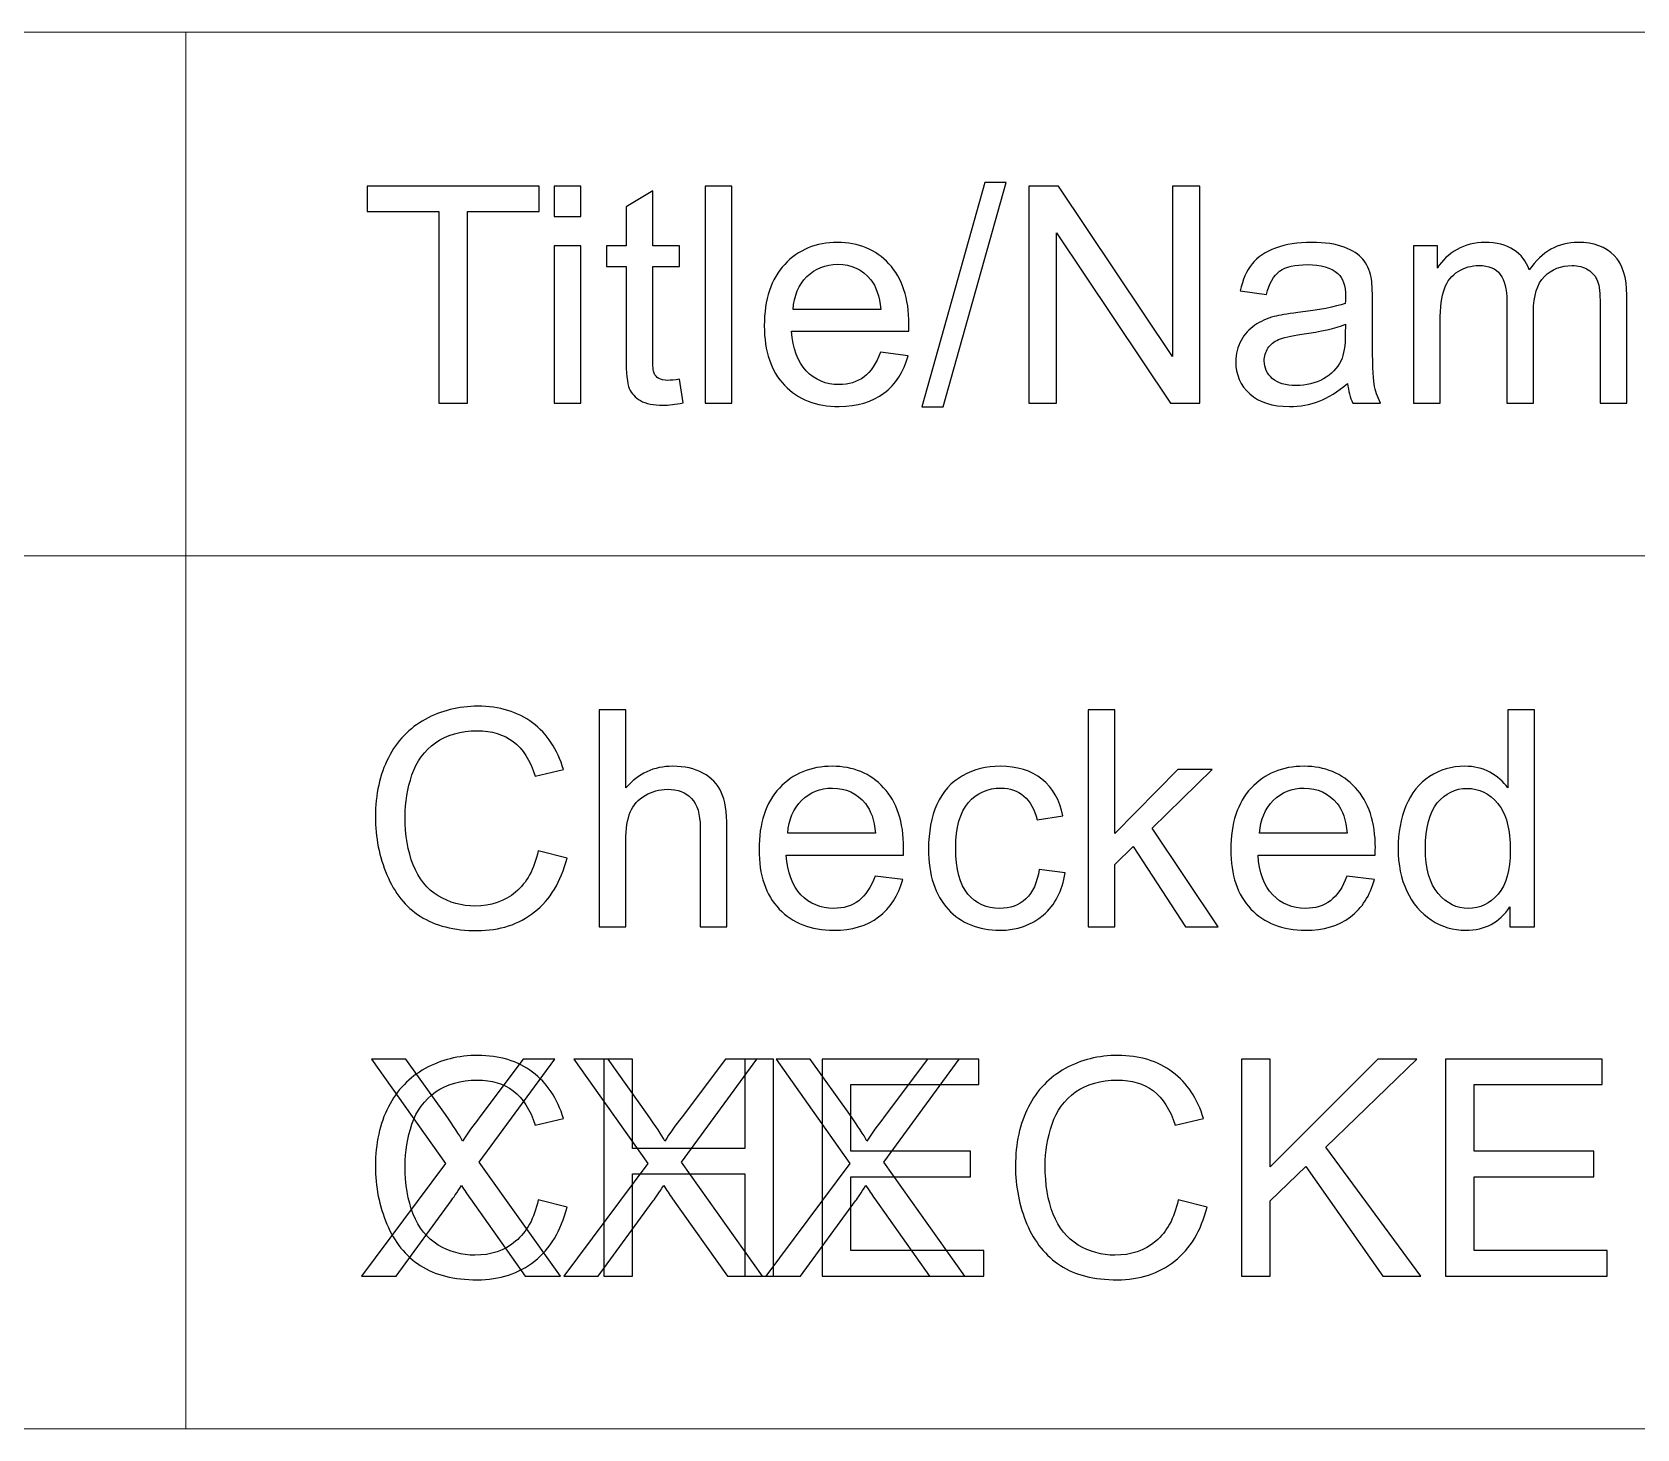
# Model space of a CAD drawing. Header units: centimetres. Extents: x -52 to 52, y -48 to 48.
# Drawn here: x 15.986 to 17.824, y -44.205 to -42.605 of the extents above; entities that cross this region are included whole.
import ezdxf

# ---------------------------------------------------------------- set-up
doc = ezdxf.new("R2010")
doc.units = ezdxf.units.CM
doc.header["$MEASUREMENT"] = 0
doc.layers.add('Title Block', color=7, linetype='Continuous')

msp = doc.modelspace()

# ---------------------------------------------------------------- linework, layer by layer
at = {"layer": 'Title Block', "lineweight": 9}
for points in [[(12.96203, -42.6054), (12.96203, -42.6054), (29.96203, -42.6054), (29.96203, -42.6054)], [(16.16203, -43.2054), (16.16203, -43.2054), (16.16203, -42.6054), (16.16203, -42.6054)], [(12.96203, -43.2054), (12.96203, -43.2054), (29.96203, -43.2054), (29.96203, -43.2054)], [(16.16203, -44.2054), (16.16203, -44.2054), (16.16203, -43.2054), (16.16203, -43.2054)], [(12.96203, -44.2054), (12.96203, -44.2054), (29.96203, -44.2054), (29.96203, -44.2054)]]:
    msp.add_open_spline(points, degree=3, dxfattribs=at)
at = {"layer": 'Title Block'}
for points, knots in [([(16.45196, -43.0304), (16.45196, -43.0304), (16.45196, -42.81096), (16.45196, -42.81096), (16.45196, -42.81096), (16.37002, -42.81096), (16.37002, -42.81096), (16.37002, -42.81096), (16.37002, -42.78179), (16.37002, -42.78179), (16.37002, -42.78179), (16.56689, -42.78179), (16.56689, -42.78179), (16.56689, -42.78179), (16.56689, -42.81096), (16.56689, -42.81096), (16.56689, -42.81096), (16.48495, -42.81096), (16.48495, -42.81096), (16.48495, -42.81096), (16.48495, -43.0304), (16.48495, -43.0304), (16.48495, -43.0304), (16.45196, -43.0304), (16.45196, -43.0304)], [0, 0, 0, 0, 0.125, 0.125, 0.125, 0.25, 0.25, 0.25, 0.375, 0.375, 0.375, 0.5, 0.5, 0.5, 0.625, 0.625, 0.625, 0.75, 0.75, 0.75, 0.875, 0.875, 0.875, 1, 1, 1, 1]), ([(16.58414, -42.81651), (16.58414, -42.81651), (16.58414, -42.78179), (16.58414, -42.78179), (16.58414, -42.78179), (16.61469, -42.78179), (16.61469, -42.78179), (16.61469, -42.78179), (16.61469, -42.81651), (16.61469, -42.81651), (16.61469, -42.81651), (16.58414, -42.81651), (16.58414, -42.81651)], [0, 0, 0, 0, 0.25, 0.25, 0.25, 0.5, 0.5, 0.5, 0.75, 0.75, 0.75, 1, 1, 1, 1]), ([(16.7276, -43.00314), (16.7276, -43.00314), (16.73176, -43.03011), (16.73176, -43.03011), (16.7232, -43.0319), (16.7155, -43.03283), (16.70879, -43.03283), (16.69773, -43.03283), (16.68917, -43.03109), (16.68304, -43.02756), (16.67696, -43.02403), (16.67268, -43.01946), (16.67019, -43.01373), (16.6677, -43.008), (16.66648, -42.99597), (16.66648, -42.97762), (16.66648, -42.97762), (16.66648, -42.8738), (16.66648, -42.8738), (16.66648, -42.8738), (16.64392, -42.8738), (16.64392, -42.8738), (16.64392, -42.8738), (16.64392, -42.85019), (16.64392, -42.85019), (16.64392, -42.85019), (16.66648, -42.85019), (16.66648, -42.85019), (16.66648, -42.85019), (16.66648, -42.80563), (16.66648, -42.80563), (16.66648, -42.80563), (16.69704, -42.78729), (16.69704, -42.78729), (16.69704, -42.78729), (16.69704, -42.85019), (16.69704, -42.85019), (16.69704, -42.85019), (16.7276, -42.85019), (16.7276, -42.85019), (16.7276, -42.85019), (16.7276, -42.8738), (16.7276, -42.8738), (16.7276, -42.8738), (16.69704, -42.8738), (16.69704, -42.8738), (16.69704, -42.8738), (16.69704, -42.97936), (16.69704, -42.97936), (16.69704, -42.9881), (16.69756, -42.99371), (16.69866, -42.9962), (16.6997, -42.99869), (16.70144, -43.00065), (16.70387, -43.00216), (16.7063, -43.00361), (16.70977, -43.00436), (16.71429, -43.00436), (16.71764, -43.00436), (16.7221, -43.00395), (16.7276, -43.00314)], [0, 0, 0, 0, 0.05, 0.05, 0.05, 0.1, 0.1, 0.1, 0.15, 0.15, 0.15, 0.2, 0.2, 0.2, 0.25, 0.25, 0.25, 0.3, 0.3, 0.3, 0.35, 0.35, 0.35, 0.4, 0.4, 0.4, 0.45, 0.45, 0.45, 0.5, 0.5, 0.5, 0.55, 0.55, 0.55, 0.6, 0.6, 0.6, 0.65, 0.65, 0.65, 0.7, 0.7, 0.7, 0.75, 0.75, 0.75, 0.8, 0.8, 0.8, 0.85, 0.85, 0.85, 0.9, 0.9, 0.9, 0.95, 0.95, 0.95, 1, 1, 1, 1]), ([(16.75705, -43.0304), (16.75705, -43.0304), (16.75705, -42.78179), (16.75705, -42.78179), (16.75705, -42.78179), (16.78761, -42.78179), (16.78761, -42.78179), (16.78761, -42.78179), (16.78761, -43.0304), (16.78761, -43.0304), (16.78761, -43.0304), (16.75705, -43.0304), (16.75705, -43.0304)], [0, 0, 0, 0, 0.25, 0.25, 0.25, 0.5, 0.5, 0.5, 0.75, 0.75, 0.75, 1, 1, 1, 1]), ([(17.00508, -43.03457), (17.00508, -43.03457), (17.0773, -42.77762), (17.0773, -42.77762), (17.0773, -42.77762), (17.1019, -42.77762), (17.1019, -42.77762), (17.1019, -42.77762), (17.02967, -43.03457), (17.02967, -43.03457), (17.02967, -43.03457), (17.00508, -43.03457), (17.00508, -43.03457)], [0, 0, 0, 0, 0.25, 0.25, 0.25, 0.5, 0.5, 0.5, 0.75, 0.75, 0.75, 1, 1, 1, 1]), ([(17.12794, -43.0304), (17.12794, -43.0304), (17.12794, -42.78179), (17.12794, -42.78179), (17.12794, -42.78179), (17.16173, -42.78179), (17.16173, -42.78179), (17.16173, -42.78179), (17.29217, -42.97693), (17.29217, -42.97693), (17.29217, -42.97693), (17.29217, -42.78179), (17.29217, -42.78179), (17.29217, -42.78179), (17.32377, -42.78179), (17.32377, -42.78179), (17.32377, -42.78179), (17.32377, -43.0304), (17.32377, -43.0304), (17.32377, -43.0304), (17.28997, -43.0304), (17.28997, -43.0304), (17.28997, -43.0304), (17.15954, -42.83526), (17.15954, -42.83526), (17.15954, -42.83526), (17.15954, -43.0304), (17.15954, -43.0304), (17.15954, -43.0304), (17.12794, -43.0304), (17.12794, -43.0304)], [0, 0, 0, 0, 0.1, 0.1, 0.1, 0.2, 0.2, 0.2, 0.3, 0.3, 0.3, 0.4, 0.4, 0.4, 0.5, 0.5, 0.5, 0.6, 0.6, 0.6, 0.7, 0.7, 0.7, 0.8, 0.8, 0.8, 0.9, 0.9, 0.9, 1, 1, 1, 1]), ([(16.9578, -42.97207), (16.9578, -42.97207), (16.9894, -42.97623), (16.9894, -42.97623), (16.98448, -42.99458), (16.97528, -43.00887), (16.96185, -43.019), (16.94843, -43.02913), (16.9313, -43.03422), (16.91041, -43.03422), (16.88413, -43.03422), (16.8633, -43.02612), (16.84791, -43.00991), (16.83251, -42.99377), (16.82482, -42.97103), (16.82482, -42.9418), (16.82482, -42.91159), (16.83257, -42.8881), (16.84814, -42.87143), (16.86371, -42.85471), (16.8839, -42.84637), (16.90873, -42.84637), (16.93274, -42.84637), (16.95236, -42.85453), (16.96758, -42.87091), (16.9828, -42.88729), (16.99044, -42.91032), (16.99044, -42.94001), (16.99044, -42.9418), (16.99038, -42.94452), (16.99027, -42.94811), (16.99027, -42.94811), (16.85607, -42.94811), (16.85607, -42.94811), (16.85722, -42.96784), (16.86278, -42.983), (16.87285, -42.99348), (16.88286, -43.00395), (16.89542, -43.00922), (16.91041, -43.00922), (16.92158, -43.00922), (16.93112, -43.00627), (16.93899, -43.00037), (16.94692, -42.99446), (16.95317, -42.98503), (16.9578, -42.97207)], [0, 0, 0, 0, 0.0666667, 0.0666667, 0.0666667, 0.1333333, 0.1333333, 0.1333333, 0.2, 0.2, 0.2, 0.2666667, 0.2666667, 0.2666667, 0.3333333, 0.3333333, 0.3333333, 0.4, 0.4, 0.4, 0.4666667, 0.4666667, 0.4666667, 0.5333333, 0.5333333, 0.5333333, 0.6, 0.6, 0.6, 0.6666667, 0.6666667, 0.6666667, 0.7333333, 0.7333333, 0.7333333, 0.8, 0.8, 0.8, 0.8666667, 0.8666667, 0.8666667, 0.9333333, 0.9333333, 0.9333333, 1, 1, 1, 1]), ([(17.49292, -43.00783), (17.48158, -43.01749), (17.47064, -43.02427), (17.46017, -43.02826), (17.4497, -43.03225), (17.43847, -43.03422), (17.42643, -43.03422), (17.40664, -43.03422), (17.39142, -43.02942), (17.38077, -43.01975), (17.37012, -43.01015), (17.3648, -42.99782), (17.3648, -42.98283), (17.3648, -42.97403), (17.36683, -42.96599), (17.37082, -42.9587), (17.37487, -42.95141), (17.38014, -42.94562), (17.38662, -42.94122), (17.39316, -42.93682), (17.40045, -42.93347), (17.40861, -42.93121), (17.41463, -42.92965), (17.42371, -42.92814), (17.43581, -42.92664), (17.46046, -42.92375), (17.47869, -42.92022), (17.49032, -42.91616), (17.49044, -42.912), (17.49049, -42.90934), (17.49049, -42.90824), (17.49049, -42.89585), (17.4876, -42.88711), (17.48181, -42.88202), (17.474, -42.87513), (17.46237, -42.87172), (17.44698, -42.87172), (17.43257, -42.87172), (17.42192, -42.87427), (17.41509, -42.8793), (17.4082, -42.88434), (17.40317, -42.89325), (17.39987, -42.9061), (17.39987, -42.9061), (17.37001, -42.90193), (17.37001, -42.90193), (17.37273, -42.88914), (17.37718, -42.87878), (17.38343, -42.87091), (17.38968, -42.86304), (17.39871, -42.85702), (17.41052, -42.85274), (17.42226, -42.84851), (17.43598, -42.84637), (17.45149, -42.84637), (17.46688, -42.84637), (17.47944, -42.84817), (17.4891, -42.85181), (17.49871, -42.85546), (17.50583, -42.85997), (17.51034, -42.86547), (17.51486, -42.87097), (17.51804, -42.87791), (17.51989, -42.8863), (17.52088, -42.89151), (17.5214, -42.90089), (17.5214, -42.91437), (17.5214, -42.91437), (17.5214, -42.95488), (17.5214, -42.95488), (17.5214, -42.98318), (17.52203, -43.00106), (17.52331, -43.00864), (17.52452, -43.01622), (17.52707, -43.02346), (17.53077, -43.0304), (17.53077, -43.0304), (17.49883, -43.0304), (17.49883, -43.0304), (17.49576, -43.02398), (17.49379, -43.01645), (17.49292, -43.00783)], [0, 0, 0, 0, 0.037037, 0.037037, 0.037037, 0.0740741, 0.0740741, 0.0740741, 0.1111111, 0.1111111, 0.1111111, 0.1481481, 0.1481481, 0.1481481, 0.1851852, 0.1851852, 0.1851852, 0.2222222, 0.2222222, 0.2222222, 0.2592593, 0.2592593, 0.2592593, 0.2962963, 0.2962963, 0.2962963, 0.3333333, 0.3333333, 0.3333333, 0.3703704, 0.3703704, 0.3703704, 0.4074074, 0.4074074, 0.4074074, 0.4444444, 0.4444444, 0.4444444, 0.4814815, 0.4814815, 0.4814815, 0.5185185, 0.5185185, 0.5185185, 0.5555556, 0.5555556, 0.5555556, 0.5925926, 0.5925926, 0.5925926, 0.6296296, 0.6296296, 0.6296296, 0.6666667, 0.6666667, 0.6666667, 0.7037037, 0.7037037, 0.7037037, 0.7407407, 0.7407407, 0.7407407, 0.7777778, 0.7777778, 0.7777778, 0.8148148, 0.8148148, 0.8148148, 0.8518519, 0.8518519, 0.8518519, 0.8888889, 0.8888889, 0.8888889, 0.9259259, 0.9259259, 0.9259259, 0.962963, 0.962963, 0.962963, 1, 1, 1, 1]), ([(17.56833, -43.0304), (17.56833, -43.0304), (17.56833, -42.85019), (17.56833, -42.85019), (17.56833, -42.85019), (17.59576, -42.85019), (17.59576, -42.85019), (17.59576, -42.85019), (17.59576, -42.87566), (17.59576, -42.87566), (17.60137, -42.86686), (17.60889, -42.85974), (17.61827, -42.85442), (17.62764, -42.84904), (17.63829, -42.84637), (17.65027, -42.84637), (17.66358, -42.84637), (17.67452, -42.84915), (17.68302, -42.85465), (17.69153, -42.8602), (17.69755, -42.8679), (17.70102, -42.87785), (17.71537, -42.85685), (17.73395, -42.84637), (17.75687, -42.84637), (17.77481, -42.84637), (17.78864, -42.85129), (17.79824, -42.86119), (17.80791, -42.87108), (17.81277, -42.8863), (17.81277, -42.90685), (17.81277, -42.90685), (17.81277, -43.0304), (17.81277, -43.0304), (17.81277, -43.0304), (17.78221, -43.0304), (17.78221, -43.0304), (17.78221, -43.0304), (17.78221, -42.91697), (17.78221, -42.91697), (17.78221, -42.90482), (17.78117, -42.89603), (17.7792, -42.89064), (17.77724, -42.88526), (17.77365, -42.88098), (17.76838, -42.87768), (17.76317, -42.87438), (17.75704, -42.87276), (17.75004, -42.87276), (17.73731, -42.87276), (17.72677, -42.87699), (17.71838, -42.88538), (17.70999, -42.89383), (17.70583, -42.90731), (17.70583, -42.92583), (17.70583, -42.92583), (17.70583, -43.0304), (17.70583, -43.0304), (17.70583, -43.0304), (17.67527, -43.0304), (17.67527, -43.0304), (17.67527, -43.0304), (17.67527, -42.91344), (17.67527, -42.91344), (17.67527, -42.8999), (17.67278, -42.88972), (17.66781, -42.88295), (17.66283, -42.87618), (17.65467, -42.87276), (17.64338, -42.87276), (17.63482, -42.87276), (17.62689, -42.87502), (17.6196, -42.87953), (17.61231, -42.88405), (17.60704, -42.89064), (17.60374, -42.89938), (17.6005, -42.90806), (17.59888, -42.92062), (17.59888, -42.937), (17.59888, -42.937), (17.59888, -43.0304), (17.59888, -43.0304), (17.59888, -43.0304), (17.56833, -43.0304), (17.56833, -43.0304)], [0, 0, 0, 0, 0.0357143, 0.0357143, 0.0357143, 0.0714286, 0.0714286, 0.0714286, 0.1071429, 0.1071429, 0.1071429, 0.1428571, 0.1428571, 0.1428571, 0.1785714, 0.1785714, 0.1785714, 0.2142857, 0.2142857, 0.2142857, 0.25, 0.25, 0.25, 0.2857143, 0.2857143, 0.2857143, 0.3214286, 0.3214286, 0.3214286, 0.3571429, 0.3571429, 0.3571429, 0.3928571, 0.3928571, 0.3928571, 0.4285714, 0.4285714, 0.4285714, 0.4642857, 0.4642857, 0.4642857, 0.5, 0.5, 0.5, 0.5357143, 0.5357143, 0.5357143, 0.5714286, 0.5714286, 0.5714286, 0.6071429, 0.6071429, 0.6071429, 0.6428571, 0.6428571, 0.6428571, 0.6785714, 0.6785714, 0.6785714, 0.7142857, 0.7142857, 0.7142857, 0.75, 0.75, 0.75, 0.7857143, 0.7857143, 0.7857143, 0.8214286, 0.8214286, 0.8214286, 0.8571429, 0.8571429, 0.8571429, 0.8928571, 0.8928571, 0.8928571, 0.9285714, 0.9285714, 0.9285714, 0.9642857, 0.9642857, 0.9642857, 1, 1, 1, 1]), ([(16.58414, -43.0304), (16.58414, -43.0304), (16.58414, -42.85019), (16.58414, -42.85019), (16.58414, -42.85019), (16.61469, -42.85019), (16.61469, -42.85019), (16.61469, -42.85019), (16.61469, -43.0304), (16.61469, -43.0304), (16.61469, -43.0304), (16.58414, -43.0304), (16.58414, -43.0304)], [0, 0, 0, 0, 0.25, 0.25, 0.25, 0.5, 0.5, 0.5, 0.75, 0.75, 0.75, 1, 1, 1, 1]), ([(16.8578, -42.92311), (16.8578, -42.92311), (16.95815, -42.92311), (16.95815, -42.92311), (16.95682, -42.90795), (16.95294, -42.8966), (16.94663, -42.88902), (16.93697, -42.87728), (16.92435, -42.87137), (16.9089, -42.87137), (16.8949, -42.87137), (16.88315, -42.87606), (16.8736, -42.88544), (16.86411, -42.89481), (16.85884, -42.90737), (16.8578, -42.92311)], [0, 0, 0, 0, 0.2, 0.2, 0.2, 0.4, 0.4, 0.4, 0.6, 0.6, 0.6, 0.8, 0.8, 0.8, 1, 1, 1, 1]), ([(17.49049, -42.94012), (17.47938, -42.94464), (17.46272, -42.94846), (17.44049, -42.95158), (17.42788, -42.95338), (17.41897, -42.9554), (17.41376, -42.95766), (17.40855, -42.95991), (17.40456, -42.96321), (17.40172, -42.9675), (17.39889, -42.97184), (17.39744, -42.97664), (17.39744, -42.98196), (17.39744, -42.99001), (17.40051, -42.99678), (17.4067, -43.00216), (17.41289, -43.00754), (17.42192, -43.01026), (17.43378, -43.01026), (17.44553, -43.01026), (17.456, -43.00771), (17.4652, -43.00256), (17.47435, -42.99747), (17.48112, -42.99047), (17.4854, -42.98162), (17.4887, -42.97473), (17.49032, -42.9646), (17.49032, -42.95123), (17.49032, -42.95123), (17.49049, -42.94012), (17.49049, -42.94012)], [0, 0, 0, 0, 0.1, 0.1, 0.1, 0.2, 0.2, 0.2, 0.3, 0.3, 0.3, 0.4, 0.4, 0.4, 0.5, 0.5, 0.5, 0.6, 0.6, 0.6, 0.7, 0.7, 0.7, 0.8, 0.8, 0.8, 0.9, 0.9, 0.9, 1, 1, 1, 1]), ([(16.56585, -43.54319), (16.56585, -43.54319), (16.59883, -43.55152), (16.59883, -43.55152), (16.59195, -43.57855), (16.57956, -43.59909), (16.56168, -43.61327), (16.5438, -43.62745), (16.52192, -43.63457), (16.49606, -43.63457), (16.46932, -43.63457), (16.44756, -43.62913), (16.43078, -43.61819), (16.414, -43.60731), (16.40127, -43.59151), (16.39253, -43.57085), (16.38379, -43.55013), (16.37939, -43.52797), (16.37939, -43.50424), (16.37939, -43.47838), (16.38431, -43.45581), (16.39421, -43.43654), (16.4041, -43.41726), (16.41816, -43.40262), (16.43639, -43.39261), (16.45462, -43.3826), (16.4747, -43.37762), (16.49658, -43.37762), (16.52146, -43.37762), (16.54235, -43.38393), (16.55925, -43.39661), (16.57621, -43.40928), (16.58801, -43.42704), (16.59467, -43.44996), (16.59467, -43.44996), (16.56238, -43.4576), (16.56238, -43.4576), (16.55665, -43.43954), (16.54826, -43.42635), (16.53732, -43.41813), (16.52638, -43.40986), (16.51261, -43.40575), (16.496, -43.40575), (16.47696, -43.40575), (16.46099, -43.41032), (16.4482, -43.41946), (16.43541, -43.42861), (16.42638, -43.44093), (16.42123, -43.45633), (16.41602, -43.47178), (16.41342, -43.48769), (16.41342, -43.50407), (16.41342, -43.52519), (16.41649, -43.54365), (16.42262, -43.55939), (16.42875, -43.57519), (16.4383, -43.58694), (16.45127, -43.59475), (16.46423, -43.60256), (16.47823, -43.60644), (16.49334, -43.60644), (16.51174, -43.60644), (16.52725, -43.60112), (16.53998, -43.59053), (16.55271, -43.57988), (16.56133, -43.56414), (16.56585, -43.54319)], [0, 0, 0, 0, 0.0454545, 0.0454545, 0.0454545, 0.0909091, 0.0909091, 0.0909091, 0.1363636, 0.1363636, 0.1363636, 0.1818182, 0.1818182, 0.1818182, 0.2272727, 0.2272727, 0.2272727, 0.2727273, 0.2727273, 0.2727273, 0.3181818, 0.3181818, 0.3181818, 0.3636364, 0.3636364, 0.3636364, 0.4090909, 0.4090909, 0.4090909, 0.4545455, 0.4545455, 0.4545455, 0.5, 0.5, 0.5, 0.5454545, 0.5454545, 0.5454545, 0.5909091, 0.5909091, 0.5909091, 0.6363636, 0.6363636, 0.6363636, 0.6818182, 0.6818182, 0.6818182, 0.7272727, 0.7272727, 0.7272727, 0.7727273, 0.7727273, 0.7727273, 0.8181818, 0.8181818, 0.8181818, 0.8636364, 0.8636364, 0.8636364, 0.9090909, 0.9090909, 0.9090909, 0.9545455, 0.9545455, 0.9545455, 1, 1, 1, 1]), ([(16.6357, -43.6304), (16.6357, -43.6304), (16.6357, -43.38179), (16.6357, -43.38179), (16.6357, -43.38179), (16.66625, -43.38179), (16.66625, -43.38179), (16.66625, -43.38179), (16.66625, -43.47126), (16.66625, -43.47126), (16.68043, -43.45465), (16.69831, -43.44637), (16.71996, -43.44637), (16.73321, -43.44637), (16.74472, -43.44898), (16.75456, -43.45424), (16.76434, -43.45951), (16.77134, -43.46674), (16.77557, -43.476), (16.77979, -43.48526), (16.78188, -43.49875), (16.78188, -43.51634), (16.78188, -43.51634), (16.78188, -43.6304), (16.78188, -43.6304), (16.78188, -43.6304), (16.75132, -43.6304), (16.75132, -43.6304), (16.75132, -43.6304), (16.75132, -43.51645), (16.75132, -43.51645), (16.75132, -43.50123), (16.74802, -43.49012), (16.74148, -43.48318), (16.73489, -43.47623), (16.72563, -43.47276), (16.71359, -43.47276), (16.70462, -43.47276), (16.69617, -43.47508), (16.68824, -43.47976), (16.68031, -43.48445), (16.6747, -43.49082), (16.67129, -43.49886), (16.66793, -43.50685), (16.66625, -43.5179), (16.66625, -43.53202), (16.66625, -43.53202), (16.66625, -43.6304), (16.66625, -43.6304), (16.66625, -43.6304), (16.6357, -43.6304), (16.6357, -43.6304)], [0, 0, 0, 0, 0.0588235, 0.0588235, 0.0588235, 0.1176471, 0.1176471, 0.1176471, 0.1764706, 0.1764706, 0.1764706, 0.2352941, 0.2352941, 0.2352941, 0.2941176, 0.2941176, 0.2941176, 0.3529412, 0.3529412, 0.3529412, 0.4117647, 0.4117647, 0.4117647, 0.4705882, 0.4705882, 0.4705882, 0.5294118, 0.5294118, 0.5294118, 0.5882353, 0.5882353, 0.5882353, 0.6470588, 0.6470588, 0.6470588, 0.7058824, 0.7058824, 0.7058824, 0.7647059, 0.7647059, 0.7647059, 0.8235294, 0.8235294, 0.8235294, 0.8823529, 0.8823529, 0.8823529, 0.9411765, 0.9411765, 0.9411765, 1, 1, 1, 1]), ([(17.19564, -43.6304), (17.19564, -43.6304), (17.19564, -43.38179), (17.19564, -43.38179), (17.19564, -43.38179), (17.2262, -43.38179), (17.2262, -43.38179), (17.2262, -43.38179), (17.2262, -43.5234), (17.2262, -43.5234), (17.2262, -43.5234), (17.29842, -43.45019), (17.29842, -43.45019), (17.29842, -43.45019), (17.33789, -43.45019), (17.33789, -43.45019), (17.33789, -43.45019), (17.26914, -43.51715), (17.26914, -43.51715), (17.26914, -43.51715), (17.34483, -43.6304), (17.34483, -43.6304), (17.34483, -43.6304), (17.30722, -43.6304), (17.30722, -43.6304), (17.30722, -43.6304), (17.24738, -43.53833), (17.24738, -43.53833), (17.24738, -43.53833), (17.2262, -43.55893), (17.2262, -43.55893), (17.2262, -43.55893), (17.2262, -43.6304), (17.2262, -43.6304), (17.2262, -43.6304), (17.19564, -43.6304), (17.19564, -43.6304)], [0, 0, 0, 0, 0.0833333, 0.0833333, 0.0833333, 0.1666667, 0.1666667, 0.1666667, 0.25, 0.25, 0.25, 0.3333333, 0.3333333, 0.3333333, 0.4166667, 0.4166667, 0.4166667, 0.5, 0.5, 0.5, 0.5833333, 0.5833333, 0.5833333, 0.6666667, 0.6666667, 0.6666667, 0.75, 0.75, 0.75, 0.8333333, 0.8333333, 0.8333333, 0.9166667, 0.9166667, 0.9166667, 1, 1, 1, 1]), ([(17.67857, -43.6304), (17.67857, -43.6304), (17.67857, -43.60754), (17.67857, -43.60754), (17.66716, -43.62531), (17.65038, -43.63422), (17.62822, -43.63422), (17.61387, -43.63422), (17.60067, -43.63028), (17.58869, -43.62236), (17.57666, -43.61449), (17.56734, -43.60343), (17.56068, -43.58931), (17.55409, -43.57513), (17.55079, -43.55887), (17.55079, -43.54047), (17.55079, -43.52253), (17.5538, -43.50627), (17.55976, -43.49163), (17.56578, -43.47704), (17.57475, -43.46582), (17.58673, -43.45806), (17.59865, -43.45025), (17.61207, -43.44637), (17.62683, -43.44637), (17.63771, -43.44637), (17.64737, -43.44869), (17.65582, -43.45326), (17.66427, -43.45783), (17.67116, -43.46385), (17.67648, -43.4712), (17.67648, -43.4712), (17.67648, -43.38179), (17.67648, -43.38179), (17.67648, -43.38179), (17.70704, -43.38179), (17.70704, -43.38179), (17.70704, -43.38179), (17.70704, -43.6304), (17.70704, -43.6304), (17.70704, -43.6304), (17.67857, -43.6304), (17.67857, -43.6304)], [0, 0, 0, 0, 0.0714286, 0.0714286, 0.0714286, 0.1428571, 0.1428571, 0.1428571, 0.2142857, 0.2142857, 0.2142857, 0.2857143, 0.2857143, 0.2857143, 0.3571429, 0.3571429, 0.3571429, 0.4285714, 0.4285714, 0.4285714, 0.5, 0.5, 0.5, 0.5714286, 0.5714286, 0.5714286, 0.6428571, 0.6428571, 0.6428571, 0.7142857, 0.7142857, 0.7142857, 0.7857143, 0.7857143, 0.7857143, 0.8571429, 0.8571429, 0.8571429, 0.9285714, 0.9285714, 0.9285714, 1, 1, 1, 1]), ([(16.95172, -43.57207), (16.95172, -43.57207), (16.98332, -43.57623), (16.98332, -43.57623), (16.9784, -43.59458), (16.9692, -43.60887), (16.95577, -43.619), (16.94235, -43.62913), (16.92522, -43.63422), (16.90433, -43.63422), (16.87805, -43.63422), (16.85722, -43.62612), (16.84183, -43.60991), (16.82643, -43.59377), (16.81874, -43.57103), (16.81874, -43.5418), (16.81874, -43.51159), (16.82649, -43.4881), (16.84206, -43.47143), (16.85763, -43.45471), (16.87782, -43.44637), (16.90265, -43.44637), (16.92666, -43.44637), (16.94628, -43.45453), (16.9615, -43.47091), (16.97672, -43.48729), (16.98436, -43.51032), (16.98436, -43.54001), (16.98436, -43.5418), (16.9843, -43.54452), (16.98419, -43.54811), (16.98419, -43.54811), (16.84999, -43.54811), (16.84999, -43.54811), (16.85114, -43.56784), (16.8567, -43.583), (16.86677, -43.59348), (16.87678, -43.60395), (16.88934, -43.60922), (16.90433, -43.60922), (16.9155, -43.60922), (16.92504, -43.60627), (16.93291, -43.60037), (16.94084, -43.59446), (16.94709, -43.58503), (16.95172, -43.57207)], [0, 0, 0, 0, 0.0666667, 0.0666667, 0.0666667, 0.1333333, 0.1333333, 0.1333333, 0.2, 0.2, 0.2, 0.2666667, 0.2666667, 0.2666667, 0.3333333, 0.3333333, 0.3333333, 0.4, 0.4, 0.4, 0.4666667, 0.4666667, 0.4666667, 0.5333333, 0.5333333, 0.5333333, 0.6, 0.6, 0.6, 0.6666667, 0.6666667, 0.6666667, 0.7333333, 0.7333333, 0.7333333, 0.8, 0.8, 0.8, 0.8666667, 0.8666667, 0.8666667, 0.9333333, 0.9333333, 0.9333333, 1, 1, 1, 1]), ([(17.13962, -43.56443), (17.13962, -43.56443), (17.16949, -43.56859), (17.16949, -43.56859), (17.16619, -43.58914), (17.15785, -43.60517), (17.14437, -43.6168), (17.13089, -43.62843), (17.11428, -43.63422), (17.09466, -43.63422), (17.07006, -43.63422), (17.05027, -43.62618), (17.03534, -43.61009), (17.02035, -43.594), (17.01289, -43.57097), (17.01289, -43.54099), (17.01289, -43.52155), (17.01613, -43.50459), (17.02255, -43.49001), (17.02898, -43.47548), (17.03876, -43.46454), (17.05195, -43.45731), (17.06509, -43.45002), (17.07938, -43.44637), (17.09489, -43.44637), (17.11439, -43.44637), (17.13042, -43.45129), (17.14281, -43.46119), (17.15525, -43.47108), (17.16324, -43.48515), (17.16671, -43.50332), (17.16671, -43.50332), (17.13719, -43.50783), (17.13719, -43.50783), (17.13436, -43.49574), (17.12938, -43.48665), (17.12215, -43.48052), (17.11497, -43.47444), (17.10629, -43.47137), (17.09611, -43.47137), (17.08071, -43.47137), (17.06821, -43.47687), (17.05855, -43.48787), (17.04894, -43.49892), (17.04414, -43.51628), (17.04414, -43.54012), (17.04414, -43.56431), (17.04877, -43.58185), (17.05803, -43.59278), (17.06734, -43.60372), (17.07944, -43.60922), (17.09431, -43.60922), (17.10635, -43.60922), (17.11636, -43.60557), (17.12435, -43.59822), (17.13239, -43.59093), (17.13748, -43.57965), (17.13962, -43.56443)], [0, 0, 0, 0, 0.0526316, 0.0526316, 0.0526316, 0.1052632, 0.1052632, 0.1052632, 0.1578947, 0.1578947, 0.1578947, 0.2105263, 0.2105263, 0.2105263, 0.2631579, 0.2631579, 0.2631579, 0.3157895, 0.3157895, 0.3157895, 0.3684211, 0.3684211, 0.3684211, 0.4210526, 0.4210526, 0.4210526, 0.4736842, 0.4736842, 0.4736842, 0.5263158, 0.5263158, 0.5263158, 0.5789474, 0.5789474, 0.5789474, 0.6315789, 0.6315789, 0.6315789, 0.6842105, 0.6842105, 0.6842105, 0.7368421, 0.7368421, 0.7368421, 0.7894737, 0.7894737, 0.7894737, 0.8421053, 0.8421053, 0.8421053, 0.8947368, 0.8947368, 0.8947368, 0.9473684, 0.9473684, 0.9473684, 1, 1, 1, 1]), ([(17.49205, -43.57207), (17.49205, -43.57207), (17.52365, -43.57623), (17.52365, -43.57623), (17.51873, -43.59458), (17.50953, -43.60887), (17.4961, -43.619), (17.48268, -43.62913), (17.46555, -43.63422), (17.44466, -43.63422), (17.41838, -43.63422), (17.39755, -43.62612), (17.38216, -43.60991), (17.36676, -43.59377), (17.35907, -43.57103), (17.35907, -43.5418), (17.35907, -43.51159), (17.36682, -43.4881), (17.38239, -43.47143), (17.39796, -43.45471), (17.41815, -43.44637), (17.44298, -43.44637), (17.46699, -43.44637), (17.48661, -43.45453), (17.50183, -43.47091), (17.51705, -43.48729), (17.52469, -43.51032), (17.52469, -43.54001), (17.52469, -43.5418), (17.52463, -43.54452), (17.52452, -43.54811), (17.52452, -43.54811), (17.39032, -43.54811), (17.39032, -43.54811), (17.39147, -43.56784), (17.39703, -43.583), (17.4071, -43.59348), (17.41711, -43.60395), (17.42967, -43.60922), (17.44466, -43.60922), (17.45583, -43.60922), (17.46537, -43.60627), (17.47324, -43.60037), (17.48117, -43.59446), (17.48742, -43.58503), (17.49205, -43.57207)], [0, 0, 0, 0, 0.0666667, 0.0666667, 0.0666667, 0.1333333, 0.1333333, 0.1333333, 0.2, 0.2, 0.2, 0.2666667, 0.2666667, 0.2666667, 0.3333333, 0.3333333, 0.3333333, 0.4, 0.4, 0.4, 0.4666667, 0.4666667, 0.4666667, 0.5333333, 0.5333333, 0.5333333, 0.6, 0.6, 0.6, 0.6666667, 0.6666667, 0.6666667, 0.7333333, 0.7333333, 0.7333333, 0.8, 0.8, 0.8, 0.8666667, 0.8666667, 0.8666667, 0.9333333, 0.9333333, 0.9333333, 1, 1, 1, 1]), ([(16.85172, -43.52311), (16.85172, -43.52311), (16.95207, -43.52311), (16.95207, -43.52311), (16.95074, -43.50795), (16.94686, -43.4966), (16.94055, -43.48902), (16.93089, -43.47728), (16.91827, -43.47137), (16.90282, -43.47137), (16.88882, -43.47137), (16.87707, -43.47606), (16.86752, -43.48544), (16.85803, -43.49481), (16.85276, -43.50737), (16.85172, -43.52311)], [0, 0, 0, 0, 0.2, 0.2, 0.2, 0.4, 0.4, 0.4, 0.6, 0.6, 0.6, 0.8, 0.8, 0.8, 1, 1, 1, 1]), ([(17.39205, -43.52311), (17.39205, -43.52311), (17.4924, -43.52311), (17.4924, -43.52311), (17.49107, -43.50795), (17.48719, -43.4966), (17.48088, -43.48902), (17.47122, -43.47728), (17.4586, -43.47137), (17.44315, -43.47137), (17.42915, -43.47137), (17.4174, -43.47606), (17.40785, -43.48544), (17.39836, -43.49481), (17.39309, -43.50737), (17.39205, -43.52311)], [0, 0, 0, 0, 0.2, 0.2, 0.2, 0.4, 0.4, 0.4, 0.6, 0.6, 0.6, 0.8, 0.8, 0.8, 1, 1, 1, 1]), ([(17.58204, -43.54053), (17.58204, -43.56356), (17.5869, -43.58075), (17.59668, -43.59215), (17.6064, -43.60355), (17.61792, -43.60922), (17.63117, -43.60922), (17.64454, -43.60922), (17.65588, -43.60378), (17.66526, -43.5929), (17.67457, -43.58202), (17.67926, -43.56541), (17.67926, -43.54307), (17.67926, -43.51854), (17.67451, -43.50048), (17.66497, -43.48897), (17.65548, -43.47745), (17.64373, -43.47172), (17.62978, -43.47172), (17.61618, -43.47172), (17.60484, -43.47722), (17.5957, -43.48827), (17.58661, -43.49932), (17.58204, -43.51674), (17.58204, -43.54053)], [0, 0, 0, 0, 0.125, 0.125, 0.125, 0.25, 0.25, 0.25, 0.375, 0.375, 0.375, 0.5, 0.5, 0.5, 0.625, 0.625, 0.625, 0.75, 0.75, 0.75, 0.875, 0.875, 0.875, 1, 1, 1, 1]), ([(16.36353, -44.0304), (16.36353, -44.0304), (16.4596, -43.90141), (16.4596, -43.90141), (16.4596, -43.90141), (16.37499, -43.78179), (16.37499, -43.78179), (16.37499, -43.78179), (16.41417, -43.78179), (16.41417, -43.78179), (16.41417, -43.78179), (16.45948, -43.84539), (16.45948, -43.84539), (16.46892, -43.85858), (16.47546, -43.86865), (16.47922, -43.87566), (16.48483, -43.86698), (16.49143, -43.85772), (16.49901, -43.84794), (16.49901, -43.84794), (16.54866, -43.78179), (16.54866, -43.78179), (16.54866, -43.78179), (16.58471, -43.78179), (16.58471, -43.78179), (16.58471, -43.78179), (16.49837, -43.89996), (16.49837, -43.89996), (16.49837, -43.89996), (16.59131, -44.0304), (16.59131, -44.0304), (16.59131, -44.0304), (16.55092, -44.0304), (16.55092, -44.0304), (16.55092, -44.0304), (16.48819, -43.94174), (16.48819, -43.94174), (16.4846, -43.93671), (16.48118, -43.93167), (16.478, -43.9267), (16.47245, -43.93503), (16.46851, -43.94088), (16.46608, -43.94417), (16.46608, -43.94417), (16.40306, -44.0304), (16.40306, -44.0304), (16.40306, -44.0304), (16.36353, -44.0304), (16.36353, -44.0304)], [0, 0, 0, 0, 0.0625, 0.0625, 0.0625, 0.125, 0.125, 0.125, 0.1875, 0.1875, 0.1875, 0.25, 0.25, 0.25, 0.3125, 0.3125, 0.3125, 0.375, 0.375, 0.375, 0.4375, 0.4375, 0.4375, 0.5, 0.5, 0.5, 0.5625, 0.5625, 0.5625, 0.625, 0.625, 0.625, 0.6875, 0.6875, 0.6875, 0.75, 0.75, 0.75, 0.8125, 0.8125, 0.8125, 0.875, 0.875, 0.875, 0.9375, 0.9375, 0.9375, 1, 1, 1, 1]), ([(16.56585, -43.94319), (16.56585, -43.94319), (16.59883, -43.95152), (16.59883, -43.95152), (16.59195, -43.97855), (16.57956, -43.99909), (16.56168, -44.01327), (16.5438, -44.02745), (16.52192, -44.03457), (16.49606, -44.03457), (16.46932, -44.03457), (16.44756, -44.02913), (16.43078, -44.01819), (16.414, -44.00731), (16.40127, -43.99151), (16.39253, -43.97085), (16.38379, -43.95013), (16.37939, -43.92797), (16.37939, -43.90424), (16.37939, -43.87838), (16.38431, -43.85581), (16.39421, -43.83654), (16.4041, -43.81726), (16.41816, -43.80262), (16.43639, -43.79261), (16.45462, -43.7826), (16.4747, -43.77762), (16.49658, -43.77762), (16.52146, -43.77762), (16.54235, -43.78393), (16.55925, -43.79661), (16.57621, -43.80928), (16.58801, -43.82704), (16.59467, -43.84996), (16.59467, -43.84996), (16.56238, -43.8576), (16.56238, -43.8576), (16.55665, -43.83954), (16.54826, -43.82635), (16.53732, -43.81813), (16.52638, -43.80986), (16.51261, -43.80575), (16.496, -43.80575), (16.47696, -43.80575), (16.46099, -43.81032), (16.4482, -43.81946), (16.43541, -43.82861), (16.42638, -43.84093), (16.42123, -43.85633), (16.41602, -43.87178), (16.41342, -43.88769), (16.41342, -43.90407), (16.41342, -43.92519), (16.41649, -43.94365), (16.42262, -43.95939), (16.42875, -43.97519), (16.4383, -43.98694), (16.45127, -43.99475), (16.46423, -44.00256), (16.47823, -44.00644), (16.49334, -44.00644), (16.51174, -44.00644), (16.52725, -44.00112), (16.53998, -43.99053), (16.55271, -43.97988), (16.56133, -43.96414), (16.56585, -43.94319)], [0, 0, 0, 0, 0.0454545, 0.0454545, 0.0454545, 0.0909091, 0.0909091, 0.0909091, 0.1363636, 0.1363636, 0.1363636, 0.1818182, 0.1818182, 0.1818182, 0.2272727, 0.2272727, 0.2272727, 0.2727273, 0.2727273, 0.2727273, 0.3181818, 0.3181818, 0.3181818, 0.3636364, 0.3636364, 0.3636364, 0.4090909, 0.4090909, 0.4090909, 0.4545455, 0.4545455, 0.4545455, 0.5, 0.5, 0.5, 0.5454545, 0.5454545, 0.5454545, 0.5909091, 0.5909091, 0.5909091, 0.6363636, 0.6363636, 0.6363636, 0.6818182, 0.6818182, 0.6818182, 0.7272727, 0.7272727, 0.7272727, 0.7727273, 0.7727273, 0.7727273, 0.8181818, 0.8181818, 0.8181818, 0.8636364, 0.8636364, 0.8636364, 0.9090909, 0.9090909, 0.9090909, 0.9545455, 0.9545455, 0.9545455, 1, 1, 1, 1]), ([(16.59513, -44.0304), (16.59513, -44.0304), (16.6912, -43.90141), (16.6912, -43.90141), (16.6912, -43.90141), (16.60659, -43.78179), (16.60659, -43.78179), (16.60659, -43.78179), (16.64577, -43.78179), (16.64577, -43.78179), (16.64577, -43.78179), (16.69108, -43.84539), (16.69108, -43.84539), (16.70052, -43.85858), (16.70706, -43.86865), (16.71082, -43.87566), (16.71643, -43.86698), (16.72303, -43.85772), (16.73061, -43.84794), (16.73061, -43.84794), (16.78026, -43.78179), (16.78026, -43.78179), (16.78026, -43.78179), (16.81631, -43.78179), (16.81631, -43.78179), (16.81631, -43.78179), (16.72997, -43.89996), (16.72997, -43.89996), (16.72997, -43.89996), (16.82291, -44.0304), (16.82291, -44.0304), (16.82291, -44.0304), (16.78252, -44.0304), (16.78252, -44.0304), (16.78252, -44.0304), (16.71979, -43.94174), (16.71979, -43.94174), (16.7162, -43.93671), (16.71278, -43.93167), (16.7096, -43.9267), (16.70405, -43.93503), (16.70011, -43.94088), (16.69768, -43.94417), (16.69768, -43.94417), (16.63466, -44.0304), (16.63466, -44.0304), (16.63466, -44.0304), (16.59513, -44.0304), (16.59513, -44.0304)], [0, 0, 0, 0, 0.0625, 0.0625, 0.0625, 0.125, 0.125, 0.125, 0.1875, 0.1875, 0.1875, 0.25, 0.25, 0.25, 0.3125, 0.3125, 0.3125, 0.375, 0.375, 0.375, 0.4375, 0.4375, 0.4375, 0.5, 0.5, 0.5, 0.5625, 0.5625, 0.5625, 0.625, 0.625, 0.625, 0.6875, 0.6875, 0.6875, 0.75, 0.75, 0.75, 0.8125, 0.8125, 0.8125, 0.875, 0.875, 0.875, 0.9375, 0.9375, 0.9375, 1, 1, 1, 1]), ([(16.6409, -44.0304), (16.6409, -44.0304), (16.6409, -43.78179), (16.6409, -43.78179), (16.6409, -43.78179), (16.67389, -43.78179), (16.67389, -43.78179), (16.67389, -43.78179), (16.67389, -43.88422), (16.67389, -43.88422), (16.67389, -43.88422), (16.80236, -43.88422), (16.80236, -43.88422), (16.80236, -43.88422), (16.80236, -43.78179), (16.80236, -43.78179), (16.80236, -43.78179), (16.83535, -43.78179), (16.83535, -43.78179), (16.83535, -43.78179), (16.83535, -44.0304), (16.83535, -44.0304), (16.83535, -44.0304), (16.80236, -44.0304), (16.80236, -44.0304), (16.80236, -44.0304), (16.80236, -43.91339), (16.80236, -43.91339), (16.80236, -43.91339), (16.67389, -43.91339), (16.67389, -43.91339), (16.67389, -43.91339), (16.67389, -44.0304), (16.67389, -44.0304), (16.67389, -44.0304), (16.6409, -44.0304), (16.6409, -44.0304)], [0, 0, 0, 0, 0.0833333, 0.0833333, 0.0833333, 0.1666667, 0.1666667, 0.1666667, 0.25, 0.25, 0.25, 0.3333333, 0.3333333, 0.3333333, 0.4166667, 0.4166667, 0.4166667, 0.5, 0.5, 0.5, 0.5833333, 0.5833333, 0.5833333, 0.6666667, 0.6666667, 0.6666667, 0.75, 0.75, 0.75, 0.8333333, 0.8333333, 0.8333333, 0.9166667, 0.9166667, 0.9166667, 1, 1, 1, 1]), ([(16.82673, -44.0304), (16.82673, -44.0304), (16.9228, -43.90141), (16.9228, -43.90141), (16.9228, -43.90141), (16.83819, -43.78179), (16.83819, -43.78179), (16.83819, -43.78179), (16.87737, -43.78179), (16.87737, -43.78179), (16.87737, -43.78179), (16.92268, -43.84539), (16.92268, -43.84539), (16.93212, -43.85858), (16.93866, -43.86865), (16.94242, -43.87566), (16.94803, -43.86698), (16.95463, -43.85772), (16.96221, -43.84794), (16.96221, -43.84794), (17.01186, -43.78179), (17.01186, -43.78179), (17.01186, -43.78179), (17.04791, -43.78179), (17.04791, -43.78179), (17.04791, -43.78179), (16.96157, -43.89996), (16.96157, -43.89996), (16.96157, -43.89996), (17.05451, -44.0304), (17.05451, -44.0304), (17.05451, -44.0304), (17.01412, -44.0304), (17.01412, -44.0304), (17.01412, -44.0304), (16.95139, -43.94174), (16.95139, -43.94174), (16.9478, -43.93671), (16.94438, -43.93167), (16.9412, -43.9267), (16.93565, -43.93503), (16.93171, -43.94088), (16.92928, -43.94417), (16.92928, -43.94417), (16.86626, -44.0304), (16.86626, -44.0304), (16.86626, -44.0304), (16.82673, -44.0304), (16.82673, -44.0304)], [0, 0, 0, 0, 0.0625, 0.0625, 0.0625, 0.125, 0.125, 0.125, 0.1875, 0.1875, 0.1875, 0.25, 0.25, 0.25, 0.3125, 0.3125, 0.3125, 0.375, 0.375, 0.375, 0.4375, 0.4375, 0.4375, 0.5, 0.5, 0.5, 0.5625, 0.5625, 0.5625, 0.625, 0.625, 0.625, 0.6875, 0.6875, 0.6875, 0.75, 0.75, 0.75, 0.8125, 0.8125, 0.8125, 0.875, 0.875, 0.875, 0.9375, 0.9375, 0.9375, 1, 1, 1, 1]), ([(16.89096, -44.0304), (16.89096, -44.0304), (16.89096, -43.78179), (16.89096, -43.78179), (16.89096, -43.78179), (17.07047, -43.78179), (17.07047, -43.78179), (17.07047, -43.78179), (17.07047, -43.81096), (17.07047, -43.81096), (17.07047, -43.81096), (16.92395, -43.81096), (16.92395, -43.81096), (16.92395, -43.81096), (16.92395, -43.88735), (16.92395, -43.88735), (16.92395, -43.88735), (17.0611, -43.88735), (17.0611, -43.88735), (17.0611, -43.88735), (17.0611, -43.91651), (17.0611, -43.91651), (17.0611, -43.91651), (16.92395, -43.91651), (16.92395, -43.91651), (16.92395, -43.91651), (16.92395, -44.00123), (16.92395, -44.00123), (16.92395, -44.00123), (17.07638, -44.00123), (17.07638, -44.00123), (17.07638, -44.00123), (17.07638, -44.0304), (17.07638, -44.0304), (17.07638, -44.0304), (16.89096, -44.0304), (16.89096, -44.0304)], [0, 0, 0, 0, 0.0833333, 0.0833333, 0.0833333, 0.1666667, 0.1666667, 0.1666667, 0.25, 0.25, 0.25, 0.3333333, 0.3333333, 0.3333333, 0.4166667, 0.4166667, 0.4166667, 0.5, 0.5, 0.5, 0.5833333, 0.5833333, 0.5833333, 0.6666667, 0.6666667, 0.6666667, 0.75, 0.75, 0.75, 0.8333333, 0.8333333, 0.8333333, 0.9166667, 0.9166667, 0.9166667, 1, 1, 1, 1]), ([(17.29895, -43.94319), (17.29895, -43.94319), (17.33193, -43.95152), (17.33193, -43.95152), (17.32505, -43.97855), (17.31266, -43.99909), (17.29478, -44.01327), (17.2769, -44.02745), (17.25502, -44.03457), (17.22916, -44.03457), (17.20242, -44.03457), (17.18066, -44.02913), (17.16388, -44.01819), (17.1471, -44.00731), (17.13437, -43.99151), (17.12563, -43.97085), (17.11689, -43.95013), (17.11249, -43.92797), (17.11249, -43.90424), (17.11249, -43.87838), (17.11741, -43.85581), (17.12731, -43.83654), (17.1372, -43.81726), (17.15126, -43.80262), (17.16949, -43.79261), (17.18772, -43.7826), (17.2078, -43.77762), (17.22968, -43.77762), (17.25456, -43.77762), (17.27545, -43.78393), (17.29235, -43.79661), (17.30931, -43.80928), (17.32111, -43.82704), (17.32777, -43.84996), (17.32777, -43.84996), (17.29548, -43.8576), (17.29548, -43.8576), (17.28975, -43.83954), (17.28136, -43.82635), (17.27042, -43.81813), (17.25948, -43.80986), (17.24571, -43.80575), (17.2291, -43.80575), (17.21006, -43.80575), (17.19409, -43.81032), (17.1813, -43.81946), (17.16851, -43.82861), (17.15948, -43.84093), (17.15433, -43.85633), (17.14912, -43.87178), (17.14652, -43.88769), (17.14652, -43.90407), (17.14652, -43.92519), (17.14959, -43.94365), (17.15572, -43.95939), (17.16185, -43.97519), (17.1714, -43.98694), (17.18437, -43.99475), (17.19733, -44.00256), (17.21133, -44.00644), (17.22644, -44.00644), (17.24484, -44.00644), (17.26035, -44.00112), (17.27308, -43.99053), (17.28581, -43.97988), (17.29443, -43.96414), (17.29895, -43.94319)], [0, 0, 0, 0, 0.0454545, 0.0454545, 0.0454545, 0.0909091, 0.0909091, 0.0909091, 0.1363636, 0.1363636, 0.1363636, 0.1818182, 0.1818182, 0.1818182, 0.2272727, 0.2272727, 0.2272727, 0.2727273, 0.2727273, 0.2727273, 0.3181818, 0.3181818, 0.3181818, 0.3636364, 0.3636364, 0.3636364, 0.4090909, 0.4090909, 0.4090909, 0.4545455, 0.4545455, 0.4545455, 0.5, 0.5, 0.5, 0.5454545, 0.5454545, 0.5454545, 0.5909091, 0.5909091, 0.5909091, 0.6363636, 0.6363636, 0.6363636, 0.6818182, 0.6818182, 0.6818182, 0.7272727, 0.7272727, 0.7272727, 0.7727273, 0.7727273, 0.7727273, 0.8181818, 0.8181818, 0.8181818, 0.8636364, 0.8636364, 0.8636364, 0.9090909, 0.9090909, 0.9090909, 0.9545455, 0.9545455, 0.9545455, 1, 1, 1, 1]), ([(17.37123, -44.0304), (17.37123, -44.0304), (17.37123, -43.78179), (17.37123, -43.78179), (17.37123, -43.78179), (17.40421, -43.78179), (17.40421, -43.78179), (17.40421, -43.78179), (17.40421, -43.90505), (17.40421, -43.90505), (17.40421, -43.90505), (17.52771, -43.78179), (17.52771, -43.78179), (17.52771, -43.78179), (17.57227, -43.78179), (17.57227, -43.78179), (17.57227, -43.78179), (17.46799, -43.8826), (17.46799, -43.8826), (17.46799, -43.8826), (17.57678, -44.0304), (17.57678, -44.0304), (17.57678, -44.0304), (17.53338, -44.0304), (17.53338, -44.0304), (17.53338, -44.0304), (17.4449, -43.90494), (17.4449, -43.90494), (17.4449, -43.90494), (17.40421, -43.94429), (17.40421, -43.94429), (17.40421, -43.94429), (17.40421, -44.0304), (17.40421, -44.0304), (17.40421, -44.0304), (17.37123, -44.0304), (17.37123, -44.0304)], [0, 0, 0, 0, 0.0833333, 0.0833333, 0.0833333, 0.1666667, 0.1666667, 0.1666667, 0.25, 0.25, 0.25, 0.3333333, 0.3333333, 0.3333333, 0.4166667, 0.4166667, 0.4166667, 0.5, 0.5, 0.5, 0.5833333, 0.5833333, 0.5833333, 0.6666667, 0.6666667, 0.6666667, 0.75, 0.75, 0.75, 0.8333333, 0.8333333, 0.8333333, 0.9166667, 0.9166667, 0.9166667, 1, 1, 1, 1]), ([(17.60491, -44.0304), (17.60491, -44.0304), (17.60491, -43.78179), (17.60491, -43.78179), (17.60491, -43.78179), (17.78442, -43.78179), (17.78442, -43.78179), (17.78442, -43.78179), (17.78442, -43.81096), (17.78442, -43.81096), (17.78442, -43.81096), (17.6379, -43.81096), (17.6379, -43.81096), (17.6379, -43.81096), (17.6379, -43.88735), (17.6379, -43.88735), (17.6379, -43.88735), (17.77505, -43.88735), (17.77505, -43.88735), (17.77505, -43.88735), (17.77505, -43.91651), (17.77505, -43.91651), (17.77505, -43.91651), (17.6379, -43.91651), (17.6379, -43.91651), (17.6379, -43.91651), (17.6379, -44.00123), (17.6379, -44.00123), (17.6379, -44.00123), (17.79033, -44.00123), (17.79033, -44.00123), (17.79033, -44.00123), (17.79033, -44.0304), (17.79033, -44.0304), (17.79033, -44.0304), (17.60491, -44.0304), (17.60491, -44.0304)], [0, 0, 0, 0, 0.0833333, 0.0833333, 0.0833333, 0.1666667, 0.1666667, 0.1666667, 0.25, 0.25, 0.25, 0.3333333, 0.3333333, 0.3333333, 0.4166667, 0.4166667, 0.4166667, 0.5, 0.5, 0.5, 0.5833333, 0.5833333, 0.5833333, 0.6666667, 0.6666667, 0.6666667, 0.75, 0.75, 0.75, 0.8333333, 0.8333333, 0.8333333, 0.9166667, 0.9166667, 0.9166667, 1, 1, 1, 1])]:
    msp.add_open_spline(points, degree=3, knots=knots, dxfattribs=at)

doc.saveas('drawing.dxf')
